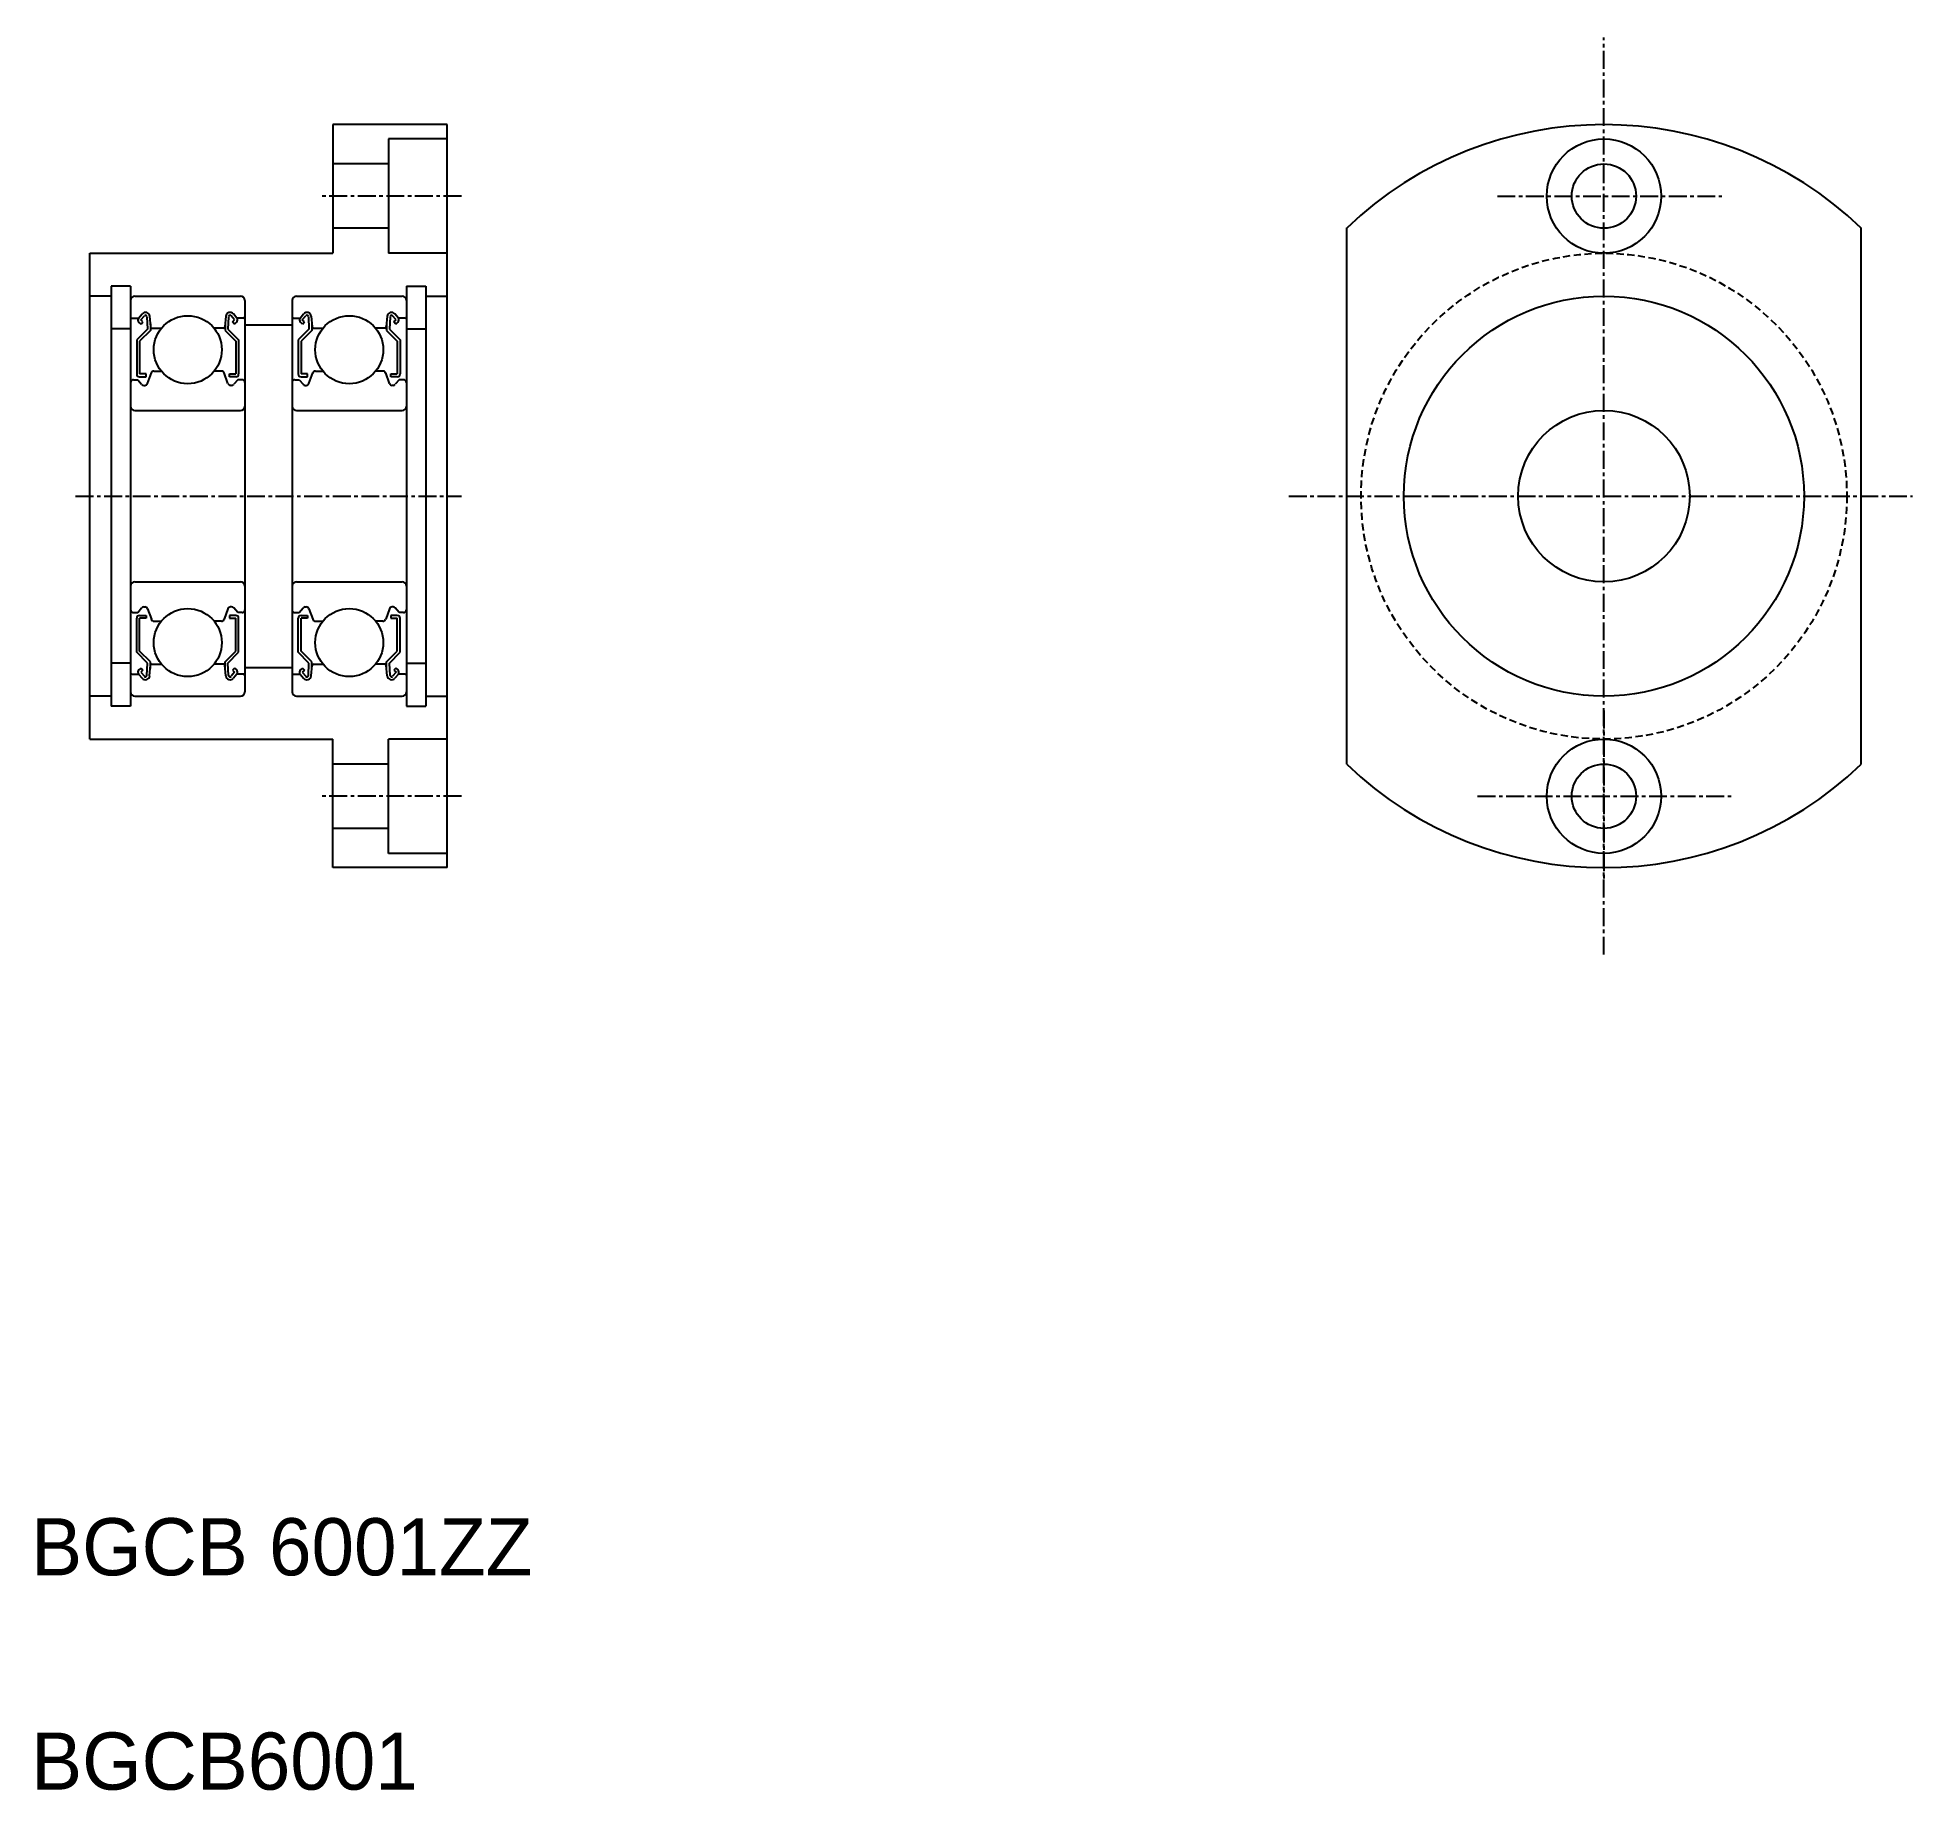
# Model space of a CAD drawing. Extents: x 150 to 281, y 76 to 198.
import ezdxf

# ---------------------------------------------------------------- set-up
doc = ezdxf.new("R2010")
doc.units = 0
doc.linetypes.add('CENTER', pattern=[2, 1.25, -0.25, 0.25, -0.25])
doc.linetypes.add('DASHED', pattern=[0.75, 0.5, -0.25])
doc.layers.get('0').update_dxf_attribs({"linetype": 'CONTINUOUS'})
doc.layers.add('CENTER', color=1, linetype='CENTER')

msp = doc.modelspace()

# ---------------------------------------------------------------- linework, layer by layer
at = {"color": 7, "linetype": 'CONTINUOUS'}
for p, q in [((178.89, 192.11), (170.89, 192.11)), ((170.89, 192.11), (170.89, 183.11)), ((174.89, 192.11), (174.89, 192.11)), ((176.89, 192.11), (176.89, 192.11)), ((178.89, 140.11), (178.89, 192.11)), ((178.89, 191.11), (174.79, 191.11)), ((174.79, 191.11), (174.79, 184.86)), ((174.79, 189.36), (170.89, 189.36)), ((174.79, 184.86), (170.89, 184.86)), ((174.79, 184.86), (174.79, 183.11)), ((241.85, 147.35), (241.85, 184.88)), ((277.85, 147.35), (277.85, 184.88)), ((153.89, 149.11), (153.89, 183.11)), ((153.89, 183.11), (170.89, 183.11)), ((178.89, 183.11), (174.79, 183.11)), ((155.39, 180.11), (153.89, 180.11)), ((155.39, 180.81), (155.39, 151.41)), ((156.74, 180.81), (155.39, 180.81)), ((156.74, 180.81), (156.74, 151.41)), ((157.04, 180.11), (164.44, 180.11)), ((164.74, 179.81), (164.74, 152.41)), ((168.04, 179.81), (168.04, 152.41)), ((168.34, 180.11), (175.74, 180.11)), ((176.04, 180.81), (176.04, 151.41)), ((176.04, 180.81), (177.39, 180.81)), ((177.39, 180.81), (177.39, 151.41)), ((177.39, 180.11), (178.89, 180.11)), ((156.84, 178.56), (157.3, 178.56)), ((157.3, 178.56), (157.55, 178.86)), ((157.45, 178.44), (157.7, 178.73)), ((157.88, 178.67), (157.92, 177.8)), ((158.07, 178.7), (158.14, 177.96)), ((163.4, 178.7), (163.33, 177.96)), ((163.6, 178.67), (163.55, 177.8)), ((164.02, 178.44), (163.77, 178.73)), ((164.18, 178.56), (163.93, 178.86)), ((164.64, 178.56), (164.18, 178.56)), ((168.14, 178.56), (168.6, 178.56)), ((168.6, 178.56), (168.85, 178.86)), ((168.75, 178.44), (169, 178.73)), ((169.18, 178.67), (169.22, 177.8)), ((169.37, 178.7), (169.44, 177.96)), ((174.7, 178.7), (174.63, 177.96)), ((174.9, 178.67), (174.85, 177.8)), ((175.32, 178.44), (175.07, 178.73)), ((175.48, 178.56), (175.23, 178.86)), ((175.94, 178.56), (175.48, 178.56)), ((156.74, 177.81), (155.39, 177.81)), ((157.92, 177.8), (157.17, 177.05)), ((157.47, 178.15), (157.32, 178.28)), ((158.12, 177.71), (157.37, 176.96)), ((157.6, 178.31), (157.45, 178.44)), ((157.47, 178.15), (157.6, 178.31)), ((158.12, 178.18), (158.12, 177.71)), ((158.24, 177.86), (158.89, 177.86)), ((163.23, 177.86), (162.59, 177.86)), ((163.35, 178.18), (163.35, 177.71)), ((163.35, 177.71), (164.1, 176.96)), ((163.55, 177.8), (164.3, 177.05)), ((163.87, 178.31), (164.02, 178.44)), ((164, 178.15), (163.87, 178.31)), ((164, 178.15), (164.15, 178.28)), ((164.74, 178.11), (168.04, 178.11)), ((169.22, 177.8), (168.47, 177.05)), ((168.77, 178.15), (168.62, 178.28)), ((169.42, 177.71), (168.67, 176.96)), ((168.9, 178.31), (168.75, 178.44)), ((168.77, 178.15), (168.9, 178.31)), ((169.42, 178.18), (169.42, 177.71)), ((169.54, 177.86), (170.19, 177.86)), ((174.53, 177.86), (173.89, 177.86)), ((174.65, 178.18), (174.65, 177.71)), ((174.65, 177.71), (175.4, 176.96)), ((174.85, 177.8), (175.6, 177.05)), ((175.17, 178.31), (175.32, 178.44)), ((175.3, 178.15), (175.17, 178.31)), ((175.3, 178.15), (175.45, 178.28)), ((176.04, 177.81), (177.39, 177.81)), ((157.17, 177.05), (157.17, 174.66)), ((157.37, 176.96), (157.37, 174.66)), ((164.1, 176.96), (164.1, 174.66)), ((164.3, 177.05), (164.3, 174.66)), ((168.47, 177.05), (168.47, 174.66)), ((168.67, 176.96), (168.67, 174.66)), ((175.4, 176.96), (175.4, 174.66)), ((175.6, 177.05), (175.6, 174.66)), ((157.82, 174.66), (157.37, 174.66)), ((157.82, 174.46), (157.82, 174.66)), ((157.92, 174), (158.19, 174.73)), ((158.37, 174.86), (158.89, 174.86)), ((163.1, 174.86), (162.59, 174.86)), ((163.55, 174), (163.29, 174.73)), ((163.65, 174.66), (164.1, 174.66)), ((163.65, 174.46), (163.65, 174.66)), ((169.12, 174.66), (168.67, 174.66)), ((169.12, 174.46), (169.12, 174.66)), ((169.22, 174), (169.49, 174.73)), ((169.67, 174.86), (170.19, 174.86)), ((174.4, 174.86), (173.89, 174.86)), ((174.85, 174), (174.59, 174.73)), ((174.95, 174.66), (175.4, 174.66)), ((174.95, 174.46), (174.95, 174.66)), ((156.94, 174.26), (157.24, 174.26)), ((157.24, 174.26), (157.51, 173.94)), ((157.37, 174.46), (157.82, 174.46)), ((157.66, 173.86), (157.73, 173.86)), ((164.1, 174.46), (163.65, 174.46)), ((163.81, 173.86), (163.74, 173.86)), ((164.24, 174.26), (163.96, 173.94)), ((164.54, 174.26), (164.24, 174.26)), ((168.24, 174.26), (168.54, 174.26)), ((168.54, 174.26), (168.81, 173.94)), ((168.67, 174.46), (169.12, 174.46)), ((168.96, 173.86), (169.03, 173.86)), ((175.4, 174.46), (174.95, 174.46)), ((175.11, 173.86), (175.04, 173.86)), ((175.54, 174.26), (175.26, 173.94)), ((175.84, 174.26), (175.54, 174.26)), ((157.04, 172.11), (164.44, 172.11)), ((168.34, 172.11), (175.74, 172.11)), ((157.04, 160.11), (164.44, 160.11)), ((168.34, 160.11), (175.74, 160.11)), ((156.94, 157.96), (157.24, 157.96)), ((157.17, 155.18), (157.17, 157.56)), ((157.24, 157.96), (157.51, 158.29)), ((157.37, 157.76), (157.82, 157.76)), ((157.37, 155.26), (157.37, 157.56)), ((157.82, 157.56), (157.37, 157.56)), ((157.66, 158.36), (157.73, 158.36)), ((157.82, 157.76), (157.82, 157.56)), ((157.92, 158.23), (158.19, 157.5)), ((163.55, 158.23), (163.29, 157.5)), ((163.65, 157.76), (163.65, 157.56)), ((164.1, 157.76), (163.65, 157.76)), ((163.65, 157.56), (164.1, 157.56)), ((163.81, 158.36), (163.74, 158.36)), ((164.24, 157.96), (163.96, 158.29)), ((164.1, 155.26), (164.1, 157.56)), ((164.54, 157.96), (164.24, 157.96)), ((164.3, 155.18), (164.3, 157.56)), ((168.24, 157.96), (168.54, 157.96)), ((168.47, 155.18), (168.47, 157.56)), ((168.54, 157.96), (168.81, 158.29)), ((168.67, 157.76), (169.12, 157.76)), ((169.12, 157.56), (168.67, 157.56)), ((168.67, 155.26), (168.67, 157.56)), ((168.96, 158.36), (169.03, 158.36)), ((169.12, 157.76), (169.12, 157.56)), ((169.22, 158.23), (169.49, 157.5)), ((174.85, 158.23), (174.59, 157.5)), ((174.95, 157.76), (174.95, 157.56)), ((175.4, 157.76), (174.95, 157.76)), ((174.95, 157.56), (175.4, 157.56)), ((175.11, 158.36), (175.04, 158.36)), ((175.54, 157.96), (175.26, 158.29)), ((175.4, 155.26), (175.4, 157.56)), ((175.84, 157.96), (175.54, 157.96)), ((175.6, 155.18), (175.6, 157.56)), ((158.37, 157.36), (158.89, 157.36)), ((158.5, 157.36), (158.5, 157.36)), ((158.63, 157.36), (158.63, 157.36)), ((163.1, 157.36), (162.59, 157.36)), ((169.67, 157.36), (170.19, 157.36)), ((169.8, 157.36), (169.8, 157.36)), ((169.93, 157.36), (169.93, 157.36)), ((174.4, 157.36), (173.89, 157.36)), ((157.92, 154.43), (157.17, 155.18)), ((158.12, 154.51), (157.37, 155.26)), ((163.35, 154.51), (164.1, 155.26)), ((163.55, 154.43), (164.3, 155.18)), ((169.22, 154.43), (168.47, 155.18)), ((169.42, 154.51), (168.67, 155.26)), ((174.65, 154.51), (175.4, 155.26)), ((174.85, 154.43), (175.6, 155.18)), ((156.74, 154.41), (155.39, 154.41)), ((156.84, 153.66), (157.3, 153.66)), ((157.3, 153.66), (157.55, 153.37)), ((157.47, 154.07), (157.32, 153.95)), ((157.6, 153.92), (157.45, 153.79)), ((157.45, 153.79), (157.7, 153.5)), ((157.47, 154.07), (157.6, 153.92)), ((157.88, 153.55), (157.92, 154.43)), ((158.07, 153.53), (158.14, 154.27)), ((158.12, 154.04), (158.12, 154.51)), ((158.24, 154.36), (158.89, 154.36)), ((163.23, 154.36), (162.59, 154.36)), ((163.4, 153.53), (163.33, 154.27)), ((163.35, 154.04), (163.35, 154.51)), ((163.6, 153.55), (163.55, 154.43)), ((164.02, 153.79), (163.77, 153.5)), ((164, 154.07), (163.87, 153.92)), ((163.87, 153.92), (164.02, 153.79)), ((164.18, 153.66), (163.93, 153.37)), ((164, 154.07), (164.15, 153.95)), ((164.64, 153.66), (164.18, 153.66)), ((164.74, 154.11), (168.04, 154.11)), ((168.14, 153.66), (168.6, 153.66)), ((168.6, 153.66), (168.85, 153.37)), ((168.77, 154.07), (168.62, 153.95)), ((168.9, 153.92), (168.75, 153.79)), ((168.75, 153.79), (169, 153.5)), ((168.77, 154.07), (168.9, 153.92)), ((169.18, 153.55), (169.22, 154.43)), ((169.37, 153.53), (169.44, 154.27)), ((169.42, 154.04), (169.42, 154.51)), ((169.54, 154.36), (170.19, 154.36)), ((174.53, 154.36), (173.89, 154.36)), ((174.7, 153.53), (174.63, 154.27)), ((174.65, 154.04), (174.65, 154.51)), ((174.9, 153.55), (174.85, 154.43)), ((175.32, 153.79), (175.07, 153.5)), ((175.3, 154.07), (175.17, 153.92)), ((175.17, 153.92), (175.32, 153.79)), ((175.48, 153.66), (175.23, 153.37)), ((175.3, 154.07), (175.45, 153.95)), ((175.94, 153.66), (175.48, 153.66)), ((176.04, 154.41), (177.39, 154.41)), ((155.39, 152.11), (153.89, 152.11)), ((156.74, 151.41), (155.39, 151.41)), ((157.04, 152.11), (164.44, 152.11)), ((168.34, 152.11), (175.74, 152.11)), ((176.04, 151.41), (177.39, 151.41)), ((177.39, 152.11), (178.89, 152.11)), ((153.89, 149.11), (170.89, 149.11)), ((170.89, 140.11), (170.89, 149.11)), ((178.89, 149.11), (174.79, 149.11)), ((174.79, 147.36), (174.79, 149.11)), ((174.79, 147.36), (170.89, 147.36)), ((174.79, 141.11), (174.79, 147.36)), ((174.79, 142.86), (170.89, 142.86)), ((178.89, 141.11), (174.79, 141.11)), ((178.89, 140.11), (170.89, 140.11))]:
    msp.add_line(p, q, dxfattribs=at)
for centre, radius in [((259.85, 187.11), 4), ((259.85, 187.11), 2.25), ((259.85, 166.11), 14), ((160.74, 176.36), 2.38), ((172.04, 176.36), 2.38), ((259.85, 166.11), 6), ((160.74, 155.86), 2.38), ((172.04, 155.86), 2.38), ((259.85, 145.11), 4), ((259.85, 145.11), 2.25)]:
    msp.add_circle(centre, radius, dxfattribs=at)
at = {"color": 3, "linetype": 'DASHED'}
msp.add_circle((259.85, 166.11), 17, dxfattribs=at)
at = {"color": 7, "linetype": 'CONTINUOUS'}
for centre, radius, start, end in [((259.85, 166.11), 26, 46.1869, 133.8131), ((157.04, 179.81), 0.3, 90, 180), ((164.44, 179.81), 0.3, 0, 90), ((168.34, 179.81), 0.3, 90, 180), ((175.74, 179.81), 0.3, 0, 90), ((156.84, 178.66), 0.1, 180, 270), ((157.45, 178.44), 0.2, 140.002, 230.0863), ((157.78, 178.67), 0.3, 4.9968, 140.002), ((157.78, 178.67), 0.1, 2.8198, 140.0022), ((163.7, 178.67), 0.3, 39.998, 175.0032), ((163.7, 178.67), 0.1, 39.9978, 177.1802), ((164.02, 178.44), 0.2, 309.9137, 39.998), ((164.64, 178.66), 0.1, 270, 0), ((168.14, 178.66), 0.1, 180, 270), ((168.75, 178.44), 0.2, 140.002, 230.0863), ((169.08, 178.67), 0.3, 4.9968, 140.002), ((169.08, 178.67), 0.1, 2.8198, 140.0022), ((175, 178.67), 0.3, 39.998, 175.0032), ((175, 178.67), 0.1, 39.9978, 177.1802), ((175.32, 178.44), 0.2, 309.9137, 39.998), ((175.94, 178.66), 0.1, 270, 0), ((158.24, 177.96), 0.1, 184.9968, 269.9991), ((163.23, 177.96), 0.1, 270.0009, 355.0032), ((169.54, 177.96), 0.1, 184.9968, 269.9991), ((174.53, 177.96), 0.1, 270.0009, 355.0032), ((157.37, 174.66), 0.2, 180, 270), ((158.37, 174.66), 0.2, 90, 159.9916), ((163.1, 174.66), 0.2, 20.0084, 90), ((164.1, 174.66), 0.2, 270, 0), ((168.67, 174.66), 0.2, 180, 270), ((169.67, 174.66), 0.2, 90, 159.9916), ((174.4, 174.66), 0.2, 20.0084, 90), ((175.4, 174.66), 0.2, 270, 0), ((156.94, 174.06), 0.2, 90, 180), ((157.66, 174.06), 0.2, 219.9952, 270), ((157.73, 174.06), 0.2, 270, 339.9916), ((163.74, 174.06), 0.2, 200.0084, 270), ((163.81, 174.06), 0.2, 270, 320.0048), ((164.54, 174.06), 0.2, 0, 90), ((168.24, 174.06), 0.2, 90, 180), ((168.96, 174.06), 0.2, 219.9952, 270), ((169.03, 174.06), 0.2, 270, 339.9916), ((175.04, 174.06), 0.2, 200.0084, 270), ((175.11, 174.06), 0.2, 270, 320.0048), ((175.84, 174.06), 0.2, 0, 90), ((157.04, 172.41), 0.3, 180, 270), ((164.44, 172.41), 0.3, 270, 0), ((168.34, 172.41), 0.3, 180, 270), ((175.74, 172.41), 0.3, 270, 0), ((157.04, 159.81), 0.3, 90, 180), ((164.44, 159.81), 0.3, 0, 90), ((168.34, 159.81), 0.3, 90, 180), ((175.74, 159.81), 0.3, 0, 90), ((156.94, 158.16), 0.2, 180, 270), ((157.37, 157.56), 0.2, 90, 180), ((157.66, 158.16), 0.2, 90, 140.0048), ((157.73, 158.16), 0.2, 20.0084, 90), ((158.37, 157.56), 0.2, 200.0084, 270), ((163.1, 157.56), 0.2, 270, 339.9916), ((163.74, 158.16), 0.2, 90, 159.9916), ((163.81, 158.16), 0.2, 39.9952, 90), ((164.1, 157.56), 0.2, 0, 90), ((164.54, 158.16), 0.2, 270, 0), ((168.24, 158.16), 0.2, 180, 270), ((168.67, 157.56), 0.2, 90, 180), ((168.96, 158.16), 0.2, 90, 140.0048), ((169.03, 158.16), 0.2, 20.0084, 90), ((169.67, 157.56), 0.2, 200.0084, 270), ((174.4, 157.56), 0.2, 270, 339.9916), ((175.04, 158.16), 0.2, 90, 159.9916), ((175.11, 158.16), 0.2, 39.9952, 90), ((175.4, 157.56), 0.2, 0, 90), ((175.84, 158.16), 0.2, 270, 0), ((156.84, 153.56), 0.1, 90, 180), ((157.45, 153.79), 0.2, 129.9137, 219.998), ((157.78, 153.56), 0.3, 219.998, 355.0032), ((157.78, 153.56), 0.1, 219.9978, 357.1802), ((158.24, 154.26), 0.1, 90.0009, 175.0032), ((163.23, 154.26), 0.1, 4.9968, 89.9991), ((163.7, 153.56), 0.3, 184.9968, 320.002), ((163.7, 153.56), 0.1, 182.8198, 320.0022), ((164.02, 153.79), 0.2, 320.002, 50.0863), ((164.64, 153.56), 0.1, 0, 90), ((168.14, 153.56), 0.1, 90, 180), ((168.75, 153.79), 0.2, 129.9137, 219.998), ((169.08, 153.56), 0.3, 219.998, 355.0032), ((169.08, 153.56), 0.1, 219.9978, 357.1802), ((169.54, 154.26), 0.1, 90.0009, 175.0032), ((174.53, 154.26), 0.1, 4.9968, 89.9991), ((175, 153.56), 0.3, 184.9968, 320.002), ((175, 153.56), 0.1, 182.8198, 320.0022), ((175.32, 153.79), 0.2, 320.002, 50.0863), ((175.94, 153.56), 0.1, 0, 90), ((157.04, 152.41), 0.3, 180, 270), ((164.44, 152.41), 0.3, 270, 0), ((168.34, 152.41), 0.3, 180, 270), ((175.74, 152.41), 0.3, 270, 0), ((259.85, 166.11), 26, 226.1869, 313.8131)]:
    msp.add_arc(centre, radius, start, end, dxfattribs=at)
at = {"layer": 'CENTER', "color": 1, "linetype": 'CENTER'}
for p, q in [((259.85, 134.02), (259.85, 198.21)), ((179.89, 187.11), (169.89, 187.11)), ((252.39, 187.11), (268.11, 187.11)), ((152.89, 166.11), (179.89, 166.11)), ((237.8, 166.11), (281.44, 166.11)), ((259.85, 151.11), (259.85, 139.11)), ((179.89, 145.11), (169.89, 145.11)), ((251.01, 145.11), (268.87, 145.11))]:
    msp.add_line(p, q, dxfattribs=at)

# ---------------------------------------------------------------- texts
at = {"color": 7, "linetype": 'CONTINUOUS'}
for s, p in [('BGCB 6001ZZ', (149.78, 90.58)), ('BGCB6001', (149.78, 75.58))]:
    msp.add_text(s, height=4, dxfattribs=at).set_placement(p)

doc.saveas('drawing.dxf')
